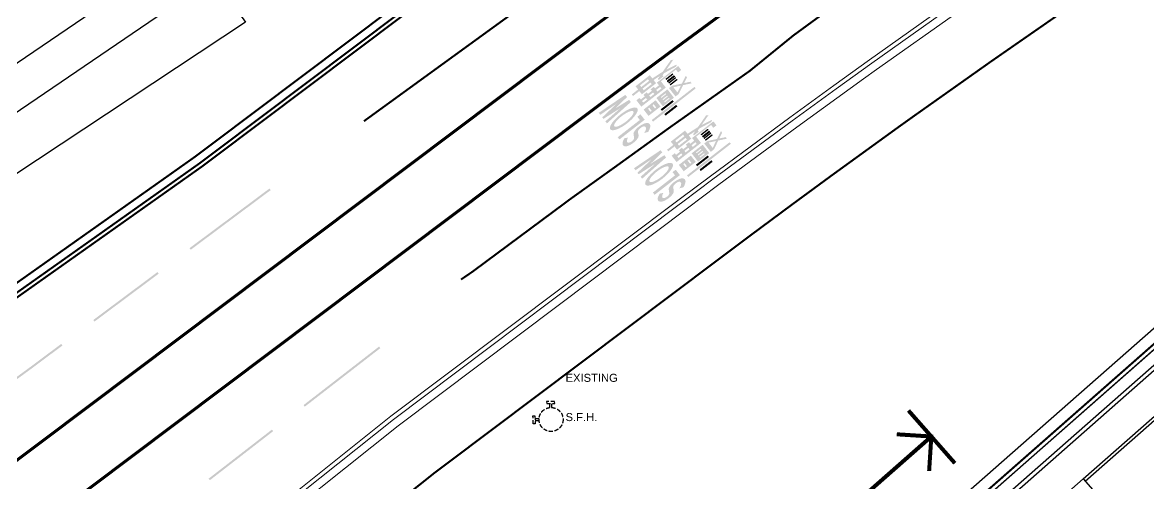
# Model space of a CAD drawing. Header units: millimetres. Extents: x 833576263 to 1668046980, y 817519639 to 1636103653.
# Drawn here: x 834247377 to 834303644, y 818010443 to 818033490 of the extents above; entities that cross this region are included whole.
import ezdxf

# ---------------------------------------------------------------- set-up
doc = ezdxf.new("R2010")
doc.units = ezdxf.units.MM
doc.header["$LTSCALE"] = 100
doc.header["$MEASUREMENT"] = 0
for name, pattern in [('C160$0$Hidden', [9.525, 6.35, -3.175]), ('R_P_Grid$0$XXXXX-PIW-P-WHCGRDP1-XXX$0$DIVIDE2', [0.625, 0.25, -0.125, 0, -0.125, 0, -0.125]), ('R_ROAD MARK$0$RM1101', [6, 1, -5]), ('R_site$0$HIDDEN', [9.525, 6.35, -3.175])]:
    doc.linetypes.add(name, pattern=pattern)
doc.layers.get('Defpoints').update_dxf_attribs({"color": 170})
for name, color, linetype in [('C160$0$+C160', 6, 'C160$0$Hidden'), ('R_site$0$000-structure-b', 3, 'Continuous'), ('R_site$0$AUDIT_I_160808180252-21', 7, 'Continuous'), ('R_site$0$AUDIT_I_160808180252-26', 7, 'Continuous'), ('R_Text for GBP from DLN$0$base plan(mm)$0$DLN040__', 7, 'Continuous'), ('R_Text for GBP from DLN$0$programme(mm)$0$DLN040_1', 7, 'Continuous'), ('T-TITL', 7, 'Continuous'), ('X-REF', 7, 'Continuous')]:
    doc.layers.add(name, color=color, linetype=linetype)
doc.layers.add('R_P_Grid$0$RDA9101-PIW', color=3, linetype='R_P_Grid$0$XXXXX-PIW-P-WHCGRDP1-XXX$0$DIVIDE2', plot=False)
for name, color, linetype, lineweight in [('R_ROAD MARK$0$Level 15', 252, 'Continuous', 0), ('R_ROAD MARK$0$MMH832__', 252, 'Continuous', 0), ('R_site$0$000-Architecture boundary', 2, 'Continuous', 0), ('R_WKCD_PARK$0$RDA8301', 1, 'Continuous', 18)]:
    doc.layers.add(name, color=color, linetype=linetype, lineweight=lineweight)
doc.styles.add('R_Text for GBP from DLN$0$base plan(mm)$0$SWIS721 LT', font='swiss.ttf')
doc.linetypes.add('R_site$0$B1_BDYF', pattern='A,2.5,-0.5,[130,ltypeshp.shx,S=0.5,R=0,X=0,Y=0],-0.5', length=3.5)

# ---------------------------------------------------------------- blocks, each defined once
blk = doc.blocks.new('R_P_Grid')
at = {"layer": 'R_P_Grid$0$RDA9101-PIW', "color": 3, "ltscale": 100, "const_width": 100, "flags": 128}
blk.add_lwpolyline([(834337769.5, 818059635), (834332932, 818056418.9), (834331836.7, 818055690.6), (834328766.6, 818053649.5), (834324604.5, 818050882.4), (834317939.9, 818046451.5), (834316277, 818045345.9), (834307949.5, 818039809.4), (834305598.8, 818038246.6), (834302685.5, 818036294.6), (834299786.3, 818034321.8), (834299131.3, 818033871.8), (834295770.7, 818031538.4), (834291783, 818028715.1), (834291136.8, 818028251.9), (834287823.8, 818025852), (834285844.3, 818024397.7), (834283893.4, 818022949.4), (834282403.2, 818021833), (834275934.4, 818016967.1), (834267942.8, 818010955.9), (834260124.1, 818004715), (834257045, 818002257.3), (834255723.7, 818001202.5), (834252305.3, 817998474), (834244486.5, 817992233), (834236667.8, 817985992), (834234793.2, 817984582), (834234389.1, 817984283.7), (834232887.7, 817983200.3), (834230934.9, 817981886.4), (834228937.2, 817980641.7), (834228709.7, 817980506), (834227599, 817979861), (834226897.2, 817979467.9), (834224722.3, 817978318.3), (834222506.8, 817977249.1), (834220253.6, 817976262), (834217965.7, 817975358), (834215646.2, 817974538.6), (834213298.2, 817973804.7), (834210924.9, 817973157.4), (834208529.5, 817972597.5), (834206115.1, 817972125.8), (834203685.1, 817971742.9), (834201242.7, 817971449.4), (834198791.2, 817971245.5), (834196333.8, 817971131.7), (834193873.9, 817971108), (834191414.9, 817971174.5), (834188959.9, 817971331.1), (834186512.2, 817971577.6), (834184075.3, 817971913.6), (834181652.3, 817972338.7), (834179246.6, 817972852.4), (834176861.2, 817973453.9), (834174499.6, 817974142.4), (834172164.7, 817974917), (834169859.9, 817975776.7), (834168164.4, 817976471.6), (834167588, 817976720.3), (834165352.3, 817977746.6), (834163155.7, 817978854.1), (834161001.2, 817980041.4), (834158891.7, 817981306.8), (834156830, 817982648.8), (834156301.5, 817983010.3), (834154818.8, 817984065.4), (834152860.9, 817985554.7), (834150958.9, 817987114.9), (834149115.4, 817988743.7), (834148211.5, 817989587.8), (834147332.8, 817990439), (834145613.6, 817992198.5), (834143960, 817994019.8), (834142374.3, 817995900.5), (834141237.9, 817997339.4), (834140858.6, 817997838.1), (834139415, 817999829.9), (834138045.3, 818001873.3), (834136751.4, 818003965.6), (834135535.1, 818006103.8), (834134398, 818008285.2), (834134114.6, 818008861.1), (834133341.7, 818010506.9), (834132367.4, 818012765.7), (834131476.6, 818015058.8), (834130670.5, 818017382.9), (834129950.1, 818019735.1), (834129316.4, 818022112.1), (834128770.3, 818024510.7), (834128312.5, 818026927.7), (834127943.5, 818029359.8), (834127664, 818031803.9), (834127474.2, 818034256.6), (834127438.1, 818036715.9), (834127492.1, 818039172.7), (834127636.1, 818041623.4), (834127869.7, 818044064.9), (834128192.3, 818046493.9), (834128603.5, 818048907.1), (834129102.4, 818051301.4), (834129375.5, 818052454.1), (834129688.2, 818053673.4), (834130360, 818056020.1), (834131116.7, 818058338.4), (834131957.1, 818060625.2), (834132880, 818062877.5), (834133883.9, 818065092.3), (834134967.3, 818067266.6), (834135629.7, 818068505), (834136128.6, 818069397.8), (834137399.4, 818071536.6), (834138748.5, 818073624.1), (834139884.2, 818075256.8), (834140173.8, 818075657.2), (834142535.3, 818078697.4), (834144381.6, 818081074.4), (834148574.8, 818086679.6), (834152500.6, 818092007.4), (834154509.7, 818094734.1), (834157219, 818098410.9), (834160444.6, 818102788.5), (834163001.4, 818106258.4), (834165759.1, 818110001), (834168748, 818120246.1), (834165385.6, 818129509.2), (834169848.6, 818137783.7), (834175089.3, 818145514.5), (834184459.2, 818145967.8), (834194438.3, 818146124.3), (834203910.8, 818139625.2), (834201868.6, 818136648.9), (834201686.4, 818136383.2), (834201506.3, 818136116.1), (834200974.9, 818135269.1), (834200486.6, 818134396.5), (834200042.5, 818133500.7), (834199643.7, 818132583.7), (834199291.2, 818131648), (834198986, 818130695.9), (834198728.7, 818129729.6), (834198520, 818128751.8), (834198360.5, 818127764.7), (834198308.6, 818127350.4), (834198256.1, 818126946), (834198077.9, 818125962.3), (834197830, 818124993.7), (834197513.5, 818124045.3), (834197130.2, 818123121.9), (834196681.9, 818122228.3), (834196171, 818121368.9), (834195600.1, 818120548.1), (834194972.1, 818119770.2), (834194290.1, 818119039.1), (834193557.7, 818118358.6), (834193203.2, 818118062), (834192624.4, 818117584.9), (834191866.8, 818116932.2), (834191125.9, 818116260.6), (834190401.9, 818115570.8), (834189695.4, 818114863.1), (834189006.9, 818114138), (834188336.7, 818113395.9), (834187685.2, 818112637.2), (834187052.9, 818111862.5), (834186440.2, 818111072.3), (834185847.4, 818110267), (834185274.9, 818109447.1), (834185052.7, 818109115.6), (834184992.3, 818109024.5), (834180082, 818101389.3), (834176995.5, 818096603.7), (834174659.3, 818092981.5), (834171712, 818088411.9), (834169236.5, 818084573.7), (834167400.8, 818081727.5), (834163813.8, 818076165.9), (834160062.4, 818070255.9), (834158495.7, 818067686), (834156492, 818064399), (834156311.1, 818064104.3), (834155588.7, 818062917.5), (834154743.1, 818061405.2), (834153956.2, 818059864.2), (834153650.2, 818059223.5), (834153246.7, 818058337.1), (834152594.6, 818056787.2), (834152000.7, 818055216.5), (834151465.5, 818053627.3), (834150989.7, 818052021.8), (834150573.8, 818050402.1), (834150218.1, 818048770.6), (834150058.4, 818047925.9), (834149922.9, 818047129.3), (834149688.5, 818045480.7), (834149515.1, 818043826.9), (834149402.6, 818042170.1), (834149351.1, 818040512.7), (834149360.4, 818038856.8), (834149430.4, 818037204.7), (834149560.9, 818035558.6), (834149688.1, 818033914.7), (834149875.4, 818032276.5), (834150122.7, 818030646.3), (834150429.6, 818029026.3), (834150795.7, 818027418.6), (834151220.4, 818025825.4), (834151703.3, 818024248.8), (834152243.6, 818022691), (834152840.6, 818021154), (834153493.6, 818019640), (834154011.7, 818018536.8), (834154201.7, 818018150.9), (834154963.8, 818016688.8), (834155779.1, 818015255.5), (834156646.3, 818013853.2), (834157564.4, 818012483.5), (834158532, 818011148.5), (834158786.2, 818010814.2), (834159547.9, 818009849.8), (834160610.8, 818008589.2), (834161719.1, 818007368.4), (834162871.5, 818006189.1), (834163460.4, 818005618.6), (834164066.3, 818005052.8), (834165301.9, 818003961.1), (834166576.8, 818002915.4), (834167889.1, 818001917.1), (834168882.9, 818001209.9), (834169237.1, 818000967.6), (834170619, 818000068.1), (834172033, 817999219.9), (834173477.1, 817998424.1), (834174949.4, 817997681.8), (834176447.9, 817996993.9), (834176834.2, 817996827.2), (834177970.6, 817996361.5), (834179515.5, 817995785.2), (834181080.5, 817995266), (834182663.4, 817994804.5), (834184262.2, 817994401.4), (834185874.7, 817994057.1), (834187498.8, 817993772.1), (834189132.2, 817993546.9), (834190772.7, 817993381.7), (834192418.3, 817993276.7), (834194066.5, 817993232.2), (834195715.3, 817993248), (834197362.4, 817993324.3), (834199005.6, 817993461), (834200642.6, 817993657.7), (834202271.4, 817993914.4), (834203889.6, 817994230.5), (834205495.2, 817994605.8), (834207086, 817995039.7), (834208659.7, 817995531.6), (834210214.4, 817996080.8), (834211747.9, 817996686.7), (834213258.2, 817997348.4), (834214743.2, 817998065), (834216200.9, 817998835.5), (834216671.4, 817999099), (834217415.8, 817999531.4), (834217568.3, 817999622.3), (834218907.3, 818000456.6), (834220216.2, 818001337.3), (834221222.3, 818002063.8), (834221493.4, 818002263.3), (834223368, 818003673.4), (834231532.4, 818009454.9), (834239696.8, 818015236.3), (834243266.3, 818017764), (834244646, 818018741), (834247861.2, 818021017.8), (834256025.6, 818026799.2), (834264017.2, 818032810.4), (834270486, 818037676.3), (834272036.6, 818038838), (834274066.7, 818040345.1), (834276126.5, 818041858.3), (834279573.9, 818044355.6), (834280246.4, 818044837.6), (834284395.8, 818047775.5), (834287892.9, 818050203.6), (834288574.4, 818050671.8), (834291591.3, 818052724.7), (834294622.7, 818054755.9), (834296973.4, 818056318.7), (834305301, 818061855.2), (834306963.9, 818062960.8), (834313628.5, 818067391.7), (834317790.5, 818070158.8), (834321956, 818072928.2), (834328617.3, 818077356.9), (834330283.5, 818078464.6), (834333118, 818080367.6), (834338611, 818084001.1), (834347160, 818089204.5), (834347395.6, 818089361.2), (834355477.9, 818094734.6), (834355488.6, 818094741.7), (834355753, 818094916.7), (834355979, 818095064.9), (834357079.2, 818095787.3), (834357525.8, 818096076.1), (834358432.8, 818096656.1), (834360580.7, 818097995.4), (834361303.6, 818098435.6), (834364211.5, 818100153.8), (834367250.3, 818101912.6), (834370328, 818103604.5), (834373443.1, 818105228.5), (834375936.6, 818106395.1), (834378449.9, 818107516.9), (834382829.4, 818109423.3), (834383089.7, 818109536.6), (834384925.6, 818110335.8), (834386145.6, 818110874), (834387150.8, 818111325.3), (834389359.4, 818112352.8), (834389897.7, 818112609.2), (834389999.4, 818112657.9), (834391550.6, 818113417.9), (834392181.8, 818113742.3), (834392838.6, 818114085.9), (834394345.7, 818114888.7), (834397107.6, 818116420.8), (834399835.1, 818118013.4), (834402526.8, 818119665.8), (834405181.4, 818121377.2), (834406983.2, 818122586.8), (834407797.7, 818123146.7), (834410309.5, 818124926.6), (834410374.2, 818124973.5), (834411807.6, 818126027.4), (834412909.8, 818126856.7), (834413724.1, 818127480.1), (834414014.2, 818127704.5), (834415403.3, 818128795.4), (834417344.4, 818130367.1), (834417477.5, 818130477), (834419520.1, 818132196.9), (834422831.7, 818135038.7), (834423236.1, 818135385.9), (834427986.5, 818139441.3), (834429055.6, 818140379.8), (834430154.7, 818141362.7), (834431136.6, 818142312.9), (834432081.8, 818143299.6), (834432957.4, 818144284.6), (834432988.9, 818144321.5), (834433061.2, 818144406.3), (834433445.9, 818144867), (834433856.7, 818145376.9), (834434683.9, 818146464.5), (834435469.4, 818147582.5), (834436211.9, 818148729.6), (834436910.5, 818149903.9), (834437564, 818151103.9), (834438171.7, 818152327.7), (834438732.6, 818153573.7), (834438923.7, 818154029.3), (834439245.9, 818154840), (834439710.9, 818156124.8), (834440126.9, 818157426.4), (834440493.3, 818158742.7), (834440809.6, 818160072), (834441075.3, 818161412.3), (834441290.1, 818162761.7), (834441453.6, 818164118.3), (834441633.1, 818165475.8), (834441761.2, 818166841.7), (834441837.6, 818168214.1), (834441861.8, 818169590.9), (834441833.6, 818170970.2), (834441793.2, 818171771.7), (834441735.1, 818172572.9), (834441605.3, 818174302.4), (834441596.2, 818174501.9), (834441565.9, 818176033.5), (834441616.8, 818177761.4), (834441757.3, 818179481.5), (834441987, 818181189.1), (834442304.8, 818182879.6), (834442738.1, 818184652.7), (834442989.2, 818185522.4), (834443899.5, 818188760.6), (834443955.5, 818189088), (834444164.9, 818190065.8), (834444354.7, 818191047.6), (834444524.8, 818192033), (834444675.2, 818193021.6), (834444805.8, 818194013), (834444916.5, 818195006.9), (834445007.3, 818196002.7), (834445078.2, 818197000.2), (834445129.2, 818197998.9), (834445160.1, 818198998.4), (834445171.1, 818199998.3), (834445162, 818200998.2), (834445133, 818201997.8), (834445084, 818202996.6), (834445015, 818203994.2), (834444926, 818204990.2), (834444817.2, 818205984.2), (834444688.5, 818206975.9), (834444574.5, 818207735.4), (834453113.7, 818204098.3), (834460852.7, 818200622.1), (834473072.5, 818195624.9), (834472075.5, 818195548.5), (834471084.4, 818195416.8), (834470102.1, 818195230.3), (834469131.6, 818194989.6), (834468176, 818194695.3), (834467238.2, 818194348.5), (834466321.2, 818193950), (834465427.6, 818193501.3), (834464560.4, 818193003.7), (834463722.1, 818192458.7), (834462915.4, 818191867.9), (834462142.8, 818191233.3), (834461406.5, 818190556.8), (834460709, 818189840.4), (834460190.3, 818189252), (834459921.3, 818188925.8), (834459282.3, 818188086.7), (834459191.9, 818187959.8), (834459099.3, 818187828.6), (834458690.8, 818187213.6), (834458199, 818186280.6), (834457761.1, 818185324.6), (834457378.1, 818184348.9), (834457100.2, 818183518.5), (834457050.8, 818183356.4), (834456780, 818182350.3), (834456566.2, 818181333.9), (834456409.5, 818180310.4), (834456314.5, 818179343.8), (834456270.3, 818178376.5), (834456276.6, 818177410.9), (834456333.2, 818176449.9), (834456424.8, 818175605.7), (834456439.6, 818175495.9), (834456561.9, 818174751), (834456595.3, 818174551.7), (834456771.5, 818173431.6), (834456923.1, 818172307.2), (834457126.1, 818170362.3), (834457255.4, 818168408.6), (834457310.7, 818166448.8), (834457291.6, 818164485.8), (834457197.9, 818162522.4), (834456962.7, 818160570.7), (834456653.7, 818158629.3), (834456271.4, 818156701.1), (834455816.3, 818154788.7), (834455289.2, 818152894.9), (834454690.7, 818151022.4), (834454021.8, 818149173.9), (834453558.3, 818148007.7), (834453283.3, 818147352.1), (834452476.4, 818145559.6), (834451602.1, 818143798.9), (834450661.8, 818142072.6), (834449656.8, 818140383.1), (834448588.6, 818138732.9), (834447458.6, 818137124.3), (834446268.5, 818135559.7), (834445020.1, 818134041.3), (834444974.5, 818133988), (834443715, 818132571.2), (834442355.2, 818131151.6), (834440942.5, 818129784.6), (834439361.3, 818128370.5), (834439210.4, 818128237), (834434657.6, 818124329.1), (834433541.7, 818123376.5), (834433137.4, 818123029.5), (834430102.9, 818120423.2), (834429825.8, 818120187.6), (834427557.5, 818118277.5), (834425253.9, 818116410.1), (834422484.9, 818114257.1), (834419669, 818112165.8), (834416807.7, 818110137.1), (834413902.3, 818108172), (834410954.3, 818106271.4), (834407965.1, 818104436.4), (834404936.1, 818102667.7), (834401868.9, 818100966.3), (834399328.8, 818099623.3), (834398764.8, 818099333), (834396359.5, 818098092.9), (834393933, 818096893.8), (834391485.9, 818095735.9), (834390536.8, 818095296), (834389411.7, 818094774.4), (834385078.2, 818092765.8), (834382844.9, 818091705.2), (834380630.2, 818090607.8), (834377794.8, 818089224.8), (834374989.8, 818087779.1), (834372216.6, 818086271.4), (834372080.6, 818086191.1), (834370289.2, 818084959.7), (834368725.5, 818083390.6), (834367811.2, 818082126.7), (834367476.8, 818081560.9), (834366483.1, 818079209.4)], dxfattribs=at)
blk = doc.blocks.new('R_site$0$architecture 2')
at = {"layer": 'R_site$0$000-Architecture boundary', "linetype": 'R_site$0$HIDDEN', "lineweight": 5}
blk.add_lwpolyline([(834331.115, 818023.172), (834322.079, 818033.401), (834273.585, 817990.722), (834304.338, 817955.778), (834304.338, 817955.778), (834306.485, 817953.339), (834306.486, 817953.338), (834331.029, 817925.45), (834375.215, 817964.338), (834375.215, 817964.338), (834375.215, 817964.338), (834374.049, 817981.009), (834340.358, 818019.249, 0.00285), (834339.4, 818020.317, 0.048684), (834338.247, 818021.421, 0.067075), (834336.319, 818022.533, 0.098146), (834332.855, 818023.289, 0.039786), (834331.115, 818023.172)], format="xyb", dxfattribs=at)
at = {"layer": 'R_site$0$000-structure-b'}
for points in [[(834273.663, 817989.725), (834264.206, 817981.402), (834263.809, 817981.853), (834333.851, 818043.494)], [(834312.775, 818024.147), (834282.333, 817997.356)]]:
    blk.add_lwpolyline(points, dxfattribs=at)
blk = doc.blocks.new('R_site')
at = {"layer": 'Defpoints'}
for points in [[(834247117, 817968495), (834250993, 817971639), (834354591, 818062813), (834364181, 818069493)], [(834312165, 818073290), (834269740, 818044416), (834253269, 818033206), (834214984, 818007150)]]:
    blk.add_lwpolyline(points, dxfattribs=at)
at = {"layer": 'R_site$0$AUDIT_I_160808180252-21', "linetype": 'R_site$0$B1_BDYF', "lineweight": 30, "flags": 128}
blk.add_lwpolyline([(834258520, 818033509), (834236589, 818018993), (834235009, 818017922), (834221168, 818008748), (834213396, 818003693, -0.064367), (834204194, 818000000)], format="xyb", dxfattribs=at)
at = {"layer": 'R_site$0$AUDIT_I_160808180252-26', "linetype": 'Continuous', "lineweight": 30, "flags": 128}
blk.add_lwpolyline([(834214224, 818145535), (834215973, 818145292, -0.524777), (834216769, 818139476), (834205006, 818120601), (834199176, 818111235), (834166465, 818058811, 0.269926), (834162312, 818023626, 0.052953), (834165977, 818017158, 0.13846), (834180736, 818005396, 0.267528), (834215152, 818009718), (834228410, 818018766), (834250852, 818034024, -0.495105), (834258520, 818033509)], format="xyb", dxfattribs=at)
at = {"xscale": 1000, "yscale": 1000, "zscale": 1000}
blk.add_blockref('R_site$0$architecture 2', (0, 0), dxfattribs=at)
blk = doc.blocks.new('R_WKCD_PARK')
at = {"layer": 'R_WKCD_PARK$0$RDA8301', "flags": 128}
blk.add_lwpolyline([(834330671, 818058488), (834327119, 818056127), (834322957, 818053360), (834316293, 818048929), (834314630, 818047823), (834306302, 818042287), (834303952, 818040724), (834301021, 818038760), (834298104, 818036775), (834297445, 818036323), (834294064, 818033975), (834290052, 818031134), (834289402, 818030668), (834286068, 818028254), (834284077, 818026791), (834282114, 818025334), (834280615, 818024210), (834274146, 818019345), (834266154, 818013333), (834258336, 818007092), (834255257, 818004635), (834253935, 818003580), (834250517, 818000851), (834242698, 817994611)], dxfattribs=at)
blk = doc.blocks.new('R_ROAD MARK$0$O_55')
at = {"layer": 'R_ROAD MARK$0$Level 15', "linetype": 'Continuous', "lineweight": 0}
h = blk.add_hatch(color=7, dxfattribs=at)
edge = h.paths.add_edge_path()
edge.add_ellipse((78, 120), major_axis=(0, 74), ratio=0.864918, start_angle=0, end_angle=360)
edge = h.paths.add_edge_path(flags=16)
edge.add_ellipse((78, 120), major_axis=(0, 52), ratio=0.769278, start_angle=0, end_angle=360)
blk = doc.blocks.new('R_ROAD MARK')
at = {"layer": 'R_ROAD MARK$0$Level 15', "linetype": 'Continuous'}
h = blk.add_hatch(color=256, dxfattribs=at)
h.paths.add_polyline_path([(834277886, 818029816), (834277825, 818029895), (834278140, 818030141), (834278014, 818030303), (834278724, 818030856), (834278850, 818030694), (834279373, 818031032), (834279777, 818031613), (834279896, 818031629), (834279557, 818031137), (834280081, 818031393), (834280036, 818031282), (834279433, 818030955), (834279361, 818030852), (834279404, 818030796), (834279168, 818030612), (834279125, 818030667), (834279233, 818030821), (834278912, 818030615), (834279038, 818030454), (834278328, 818029901), (834278202, 818030062)])
h.paths.add_polyline_path([(834278424, 818030102), (834278359, 818030185), (834278754, 818030492), (834278818, 818030410)], flags=16)
h.paths.add_polyline_path([(834278298, 818030264), (834278233, 818030347), (834278628, 818030654), (834278692, 818030571)], flags=16)
h = blk.add_hatch(color=256, dxfattribs=at)
h.paths.add_polyline_path([(834278301, 818029284), (834278055, 818029599), (834278213, 818029722), (834278274, 818029643), (834278472, 818029797), (834278410, 818029876), (834278568, 818029999), (834278629, 818029920), (834278827, 818030074), (834278765, 818030153), (834278923, 818030275), (834278984, 818030197), (834279182, 818030350), (834279077, 818030484), (834280142, 818031314), (834280296, 818031117), (834280138, 818030994), (834280027, 818031136), (834279278, 818030552), (834279524, 818030236)])
h.paths.add_polyline_path([(834278397, 818029486), (834278336, 818029565), (834278533, 818029718), (834278594, 818029639)], flags=16)
h.paths.add_polyline_path([(834278752, 818029762), (834278691, 818029841), (834278888, 818029995), (834278949, 818029916)], flags=16)
h.paths.add_polyline_path([(834279107, 818030039), (834279046, 818030118), (834279243, 818030271), (834279304, 818030192)], flags=16)
h = blk.add_hatch(color=256, dxfattribs=at)
h.paths.add_polyline_path([(834280010, 818029791), (834279684, 818030209), (834279842, 818030332), (834280326, 818030437), (834280520, 818030829), (834280581, 818030750), (834280438, 818030461), (834280754, 818030529), (834280815, 818030450), (834280387, 818030358), (834280168, 818029914)])
h.paths.add_polyline_path([(834280106, 818029993), (834279903, 818030253), (834280275, 818030333)], flags=16)
h = blk.add_hatch(color=256, dxfattribs=at)
h.paths.add_polyline_path([(834279379, 818029300), (834279053, 818029718), (834279605, 818030148), (834279931, 818029730)])
h.paths.add_polyline_path([(834279475, 818029501), (834279444, 818029541), (834279681, 818029725), (834279712, 818029686)], flags=16)
h.paths.add_polyline_path([(834279389, 818029612), (834279358, 818029651), (834279595, 818029836), (834279626, 818029796)], flags=16)
h.paths.add_polyline_path([(834279303, 818029722), (834279272, 818029762), (834279509, 818029946), (834279540, 818029907)], flags=16)
for points in [[(834276581, 818028448), (834276505, 818028546), (834277252, 818029208), (834276406, 818028673), (834276348, 818028748), (834277074, 818029437), (834276249, 818028875), (834276173, 818028973), (834277500, 818029873), (834277586, 818029763), (834276993, 818029191), (834277693, 818029624), (834277779, 818029514)], [(834277207, 818027646), (834277121, 818027756), (834278225, 818028616), (834278100, 818028777), (834278258, 818028900), (834278469, 818028629)], [(834278341, 818025680), (834278265, 818025777), (834279011, 818026440), (834278166, 818025904), (834278108, 818025980), (834278834, 818026668), (834278009, 818026106), (834277933, 818026204), (834279260, 818027104), (834279346, 818026994), (834278753, 818026422), (834279453, 818026856), (834279539, 818026745)], [(834278966, 818024877), (834278880, 818024987), (834279985, 818025848), (834279860, 818026008), (834280018, 818026131), (834280229, 818025860)]]:
    blk.add_hatch(color=256, dxfattribs=at).paths.add_polyline_path(points)
h = blk.add_hatch(color=256, dxfattribs=at)
h.paths.add_polyline_path([(834278660, 818028822), (834278415, 818029138), (834279014, 818029605), (834279260, 818029289)])
h.paths.add_polyline_path([(834278978, 818029196), (834278855, 818029354), (834278918, 818029403), (834279041, 818029245)], flags=16)
h.paths.add_polyline_path([(834278757, 818029024), (834278634, 818029182), (834278697, 818029231), (834278820, 818029073)], flags=16)
h = blk.add_hatch(color=256, dxfattribs=at)
edge = h.paths.add_edge_path()
edge.add_line((834277639, 818027739), (834277456, 818027705))
edge.add_spline(control_points=[(834277456, 818027705), (834277356, 818027530), (834277317, 818027346), (834277550, 818027259), (834277919, 818027460), (834278141, 818027697), (834278170, 818027843), (834278147, 818027947), (834278098, 818028083), (834278412, 818028339), (834278554, 818028260), (834278544, 818028116), (834278442, 818027970)], knot_values=[0, 0, 0, 0, 0.177701, 0.297795, 0.399486, 0.495502, 0.533781, 0.615732, 0.710942, 0.770119, 0.868691, 1, 1, 1, 1], degree=3, periodic=0)
edge.add_line((834278442, 818027970), (834278642, 818028018))
edge.add_spline(control_points=[(834278642, 818028018), (834278677, 818028076), (834278752, 818028231), (834278770, 818028431), (834278539, 818028504), (834278307, 818028374), (834278185, 818028290)], knot_values=[0, 0, 0, 0, 0.1587, 0.470695, 0.768345, 1, 1, 1, 1], degree=3, periodic=0)
edge.add_line((834278185, 818028290), (834278188, 818028292))
edge.add_spline(control_points=[(834278188, 818028292), (834278154, 818028266), (834278055, 818028183), (834277944, 818028052), (834277906, 818027949), (834277907, 818027911), (834277912, 818027896)], knot_values=[0, 0, 0, 0, 0.188511, 0.607369, 0.813137, 1, 1, 1, 1], degree=3, periodic=0)
edge.add_line((834277912, 818027896), (834277938, 818027733))
edge.add_line((834277938, 818027733), (834277938, 818027734))
edge.add_spline(control_points=[(834277938, 818027734), (834277942, 818027720), (834277941, 818027679), (834277851, 818027546), (834277647, 818027460), (834277571, 818027499), (834277571, 818027631), (834277639, 818027739)], knot_values=[0, 0, 0, 0, 0.087583, 0.239867, 0.427968, 0.641922, 1, 1, 1, 1], degree=3, periodic=0)
h = blk.add_hatch(color=256, dxfattribs=at)
h.paths.add_polyline_path([(834279646, 818027048), (834279584, 818027127), (834279900, 818027372), (834279774, 818027534), (834280484, 818028087), (834280610, 818027926), (834281133, 818028263), (834281537, 818028844), (834281656, 818028861), (834281317, 818028369), (834281840, 818028624), (834281795, 818028513), (834281193, 818028187), (834281121, 818028083), (834281164, 818028028), (834280928, 818027843), (834280885, 818027899), (834280993, 818028053), (834280671, 818027847), (834280797, 818027685), (834280087, 818027132), (834279961, 818027294)])
h.paths.add_polyline_path([(834280184, 818027334), (834280119, 818027416), (834280514, 818027724), (834280578, 818027641)], flags=16)
h.paths.add_polyline_path([(834280058, 818027495), (834279993, 818027578), (834280388, 818027885), (834280452, 818027803)], flags=16)
h = blk.add_hatch(color=256, dxfattribs=at)
h.paths.add_polyline_path([(834280061, 818026515), (834279815, 818026831), (834279973, 818026954), (834280034, 818026875), (834280231, 818027028), (834280170, 818027107), (834280328, 818027230), (834280389, 818027151), (834280586, 818027305), (834280525, 818027384), (834280683, 818027507), (834280744, 818027428), (834280941, 818027582), (834280837, 818027716), (834281902, 818028545), (834282056, 818028348), (834281898, 818028225), (834281787, 818028367), (834281038, 818027783), (834281283, 818027468)])
h.paths.add_polyline_path([(834280157, 818026717), (834280096, 818026796), (834280293, 818026950), (834280354, 818026871)], flags=16)
h.paths.add_polyline_path([(834280512, 818026994), (834280451, 818027072), (834280648, 818027226), (834280709, 818027147)], flags=16)
h.paths.add_polyline_path([(834280867, 818027270), (834280806, 818027349), (834281003, 818027503), (834281064, 818027424)], flags=16)
h = blk.add_hatch(color=256, dxfattribs=at)
h.paths.add_polyline_path([(834281770, 818027023), (834281444, 818027441), (834281602, 818027564), (834282086, 818027668), (834282280, 818028060), (834282341, 818027981), (834282198, 818027692), (834282513, 818027760), (834282575, 818027681), (834282147, 818027589), (834281927, 818027145)])
h.paths.add_polyline_path([(834281866, 818027224), (834281663, 818027485), (834282035, 818027565)], flags=16)
h = blk.add_hatch(color=256, dxfattribs=at)
h.paths.add_polyline_path([(834281139, 818026531), (834280813, 818026949), (834281365, 818027379), (834281691, 818026961)])
h.paths.add_polyline_path([(834281235, 818026733), (834281204, 818026772), (834281441, 818026957), (834281472, 818026917)], flags=16)
h.paths.add_polyline_path([(834281149, 818026843), (834281118, 818026883), (834281355, 818027067), (834281386, 818027028)], flags=16)
h.paths.add_polyline_path([(834281063, 818026954), (834281032, 818026993), (834281269, 818027177), (834281300, 818027138)], flags=16)
h = blk.add_hatch(color=256, dxfattribs=at)
h.paths.add_polyline_path([(834280420, 818026054), (834280174, 818026369), (834280774, 818026836), (834281020, 818026521)])
h.paths.add_polyline_path([(834280737, 818026428), (834280614, 818026585), (834280678, 818026635), (834280800, 818026477)], flags=16)
h.paths.add_polyline_path([(834280516, 818026256), (834280394, 818026413), (834280457, 818026462), (834280580, 818026305)], flags=16)
h = blk.add_hatch(color=256, dxfattribs=at)
edge = h.paths.add_edge_path()
edge.add_line((834279399, 818024971), (834279216, 818024936))
edge.add_spline(control_points=[(834279216, 818024936), (834279115, 818024761), (834279077, 818024577), (834279309, 818024491), (834279679, 818024691), (834279900, 818024928), (834279930, 818025075), (834279907, 818025179), (834279858, 818025314), (834280172, 818025571), (834280314, 818025491), (834280304, 818025347), (834280202, 818025202)], knot_values=[0, 0, 0, 0, 0.177701, 0.297795, 0.399486, 0.495502, 0.533781, 0.615732, 0.710942, 0.770119, 0.868691, 1, 1, 1, 1], degree=3, periodic=0)
edge.add_line((834280202, 818025202), (834280402, 818025250))
edge.add_spline(control_points=[(834280402, 818025250), (834280436, 818025307), (834280512, 818025463), (834280530, 818025663), (834280299, 818025735), (834280067, 818025605), (834279945, 818025521)], knot_values=[0, 0, 0, 0, 0.1587, 0.470695, 0.768345, 1, 1, 1, 1], degree=3, periodic=0)
edge.add_line((834279945, 818025521), (834279948, 818025523))
edge.add_spline(control_points=[(834279948, 818025523), (834279914, 818025498), (834279815, 818025415), (834279703, 818025284), (834279665, 818025181), (834279667, 818025143), (834279672, 818025127)], knot_values=[0, 0, 0, 0, 0.188511, 0.607369, 0.813137, 1, 1, 1, 1], degree=3, periodic=0)
edge.add_line((834279672, 818025127), (834279698, 818024964))
edge.add_line((834279698, 818024964), (834279697, 818024965))
edge.add_spline(control_points=[(834279697, 818024965), (834279702, 818024952), (834279700, 818024910), (834279611, 818024777), (834279407, 818024691), (834279331, 818024731), (834279331, 818024863), (834279399, 818024971)], knot_values=[0, 0, 0, 0, 0.087583, 0.239867, 0.427968, 0.641922, 1, 1, 1, 1], degree=3, periodic=0)
at = {"layer": 'R_ROAD MARK$0$MMH832__', "linetype": 'Continuous', "extrusion": (0, 0, -1)}
blk.add_hatch(color=256, dxfattribs=at).paths.add_polyline_path([(-834246153, 818014966), (-834247789, 818016160), (-834249372, 818017342), (-834249312, 818017422), (-834247729, 818016240), (-834246094, 818015047)])
at = {"layer": 'R_ROAD MARK$0$Level 15', "linetype": 'Continuous'}
for p, q in [((834279971, 818030801), (834279616, 818030524)), ((834281731, 818028032), (834281376, 818027755))]:
    blk.add_line(p, q, dxfattribs=at)
for points in [[(834279503, 818030670), (834279546, 818030615), (834279858, 818030947), (834279901, 818030891)], [(834279573, 818030579), (834279616, 818030524), (834279928, 818030856), (834279971, 818030801)], [(834279644, 818030489), (834279687, 818030433), (834279999, 818030765), (834280042, 818030710)], [(834278885, 818028534), (834278823, 818028613), (834281015, 818030194), (834280953, 818030272)], [(834279329, 818029071), (834279267, 818029150), (834279921, 818029532), (834279859, 818029610)], [(834279513, 818028834), (834279452, 818028913), (834280105, 818029295), (834280043, 818029374)], [(834281263, 818027901), (834281306, 818027846), (834281618, 818028178), (834281661, 818028123)], [(834281475, 818027629), (834281518, 818027574), (834281830, 818027906), (834281873, 818027851)], [(834281273, 818026065), (834281212, 818026144), (834281865, 818026526), (834281803, 818026605)]]:
    blk.add_solid(points, dxfattribs=at)
at = {"layer": 'R_ROAD MARK$0$Level 15', "linetype": 'Continuous', "extrusion": (0, 0, -1)}
for points in [[(-834279715, 818030398), (-834279758, 818030343), (-834280070, 818030674), (-834280113, 818030619)], [(-834281333, 818027811), (-834281376, 818027755), (-834281688, 818028087), (-834281731, 818028032)], [(-834281404, 818027720), (-834281447, 818027665), (-834281759, 818027997), (-834281802, 818027941)], [(-834280644, 818025766), (-834280583, 818025845), (-834282775, 818027425), (-834282713, 818027504)], [(-834281089, 818026302), (-834281027, 818026381), (-834281680, 818026763), (-834281619, 818026842)]]:
    blk.add_solid(points, dxfattribs=at)
at = {"layer": 'R_ROAD MARK$0$MMH832__', "linetype": 'Continuous'}
for p, q in [((834289703, 818031623), (834293719, 818034466)), ((834289819, 818031460), (834293834, 818034303)), ((834287923, 818030343), (834289703, 818031623)), ((834288040, 818030181), (834289819, 818031460)), ((834285714, 818028738), (834287923, 818030343)), ((834285832, 818028577), (834288040, 818030181)), ((834281756, 818025815), (834285714, 818028738)), ((834281875, 818025655), (834285832, 818028577)), ((834280255, 818024690), (834281756, 818025815)), ((834280375, 818024530), (834281875, 818025655)), ((834265787, 818013808), (834280255, 818024690)), ((834280118, 818024337), (834280375, 818024530)), ((834265909, 818013650), (834280118, 818024337)), ((834234512, 817988844), (834265787, 818013808)), ((834234634, 817988686), (834265909, 818013650))]:
    blk.add_line(p, q, dxfattribs=at)
at = {"layer": 'R_ROAD MARK$0$MMH832__', "linetype": 'Continuous', "flags": 128}
for points, const_width in [([(834244993, 818018251), (834248208, 818020528), (834256379, 818026315), (834264378, 818032331), (834270590, 818037004), (834270846, 818037196), (834272395, 818038357), (834276481, 818041374), (834278759, 818043030), (834280595, 818044349), (834284740, 818047284), (834288914, 818050177), (834291242, 818051764), (834291926, 818052227), (834294957, 818054257), (834294955, 818054256), (834297104, 818055685), (834305431, 818061221), (834313759, 818066758)], 100), ([(834244877, 818018415), (834248092, 818020691), (834256261, 818026476), (834264258, 818032491), (834270470, 818037163), (834270726, 818037356), (834272275, 818038517), (834276363, 818041536), (834278642, 818043192), (834280479, 818044512), (834284625, 818047448), (834288801, 818050342), (834291129, 818051929), (834291815, 818052393), (834294845, 818054424), (834294844, 818054423), (834296993, 818055851), (834305321, 818061388), (834313648, 818066924)], 100), ([(834330934, 818070761), (834325707, 818067286), (834321541, 818064517), (834317379, 818061750), (834310715, 818057319), (834309052, 818056213), (834300724, 818050677), (834298374, 818049114), (834295383, 818047110), (834292406, 818045084), (834291733, 818044622), (834288283, 818042227), (834284189, 818039328), (834283525, 818038852), (834280124, 818036388), (834278091, 818034895), (834276089, 818033408), (834274559, 818032262), (834268090, 818027396), (834260098, 818021385), (834252107, 818015374), (834244115, 818009363)], 150), ([(834246099, 818006725), (834254090, 818012737), (834262082, 818018748), (834270073, 818024759), (834276542, 818029625), (834278062, 818030763), (834280052, 818032240), (834282071, 818033724), (834285450, 818036171), (834286109, 818036644), (834290176, 818039524), (834293604, 818041903), (834294272, 818042363), (834297229, 818044375), (834300201, 818046366), (834302551, 818047929), (834310879, 818053465), (834312542, 818054571), (834319206, 818059002), (834323368, 818061769), (834327534, 818064538), (834332761, 818068013)], 150)]:
    blk.add_lwpolyline(points, dxfattribs=dict(at, const_width=const_width))
at = {"layer": 'R_ROAD MARK$0$MMH832__', "linetype": 'R_ROAD MARK$0$RM1101', "const_width": 100, "flags": 128}
for points in [[(834329762, 818062242), (834320940, 818056470), (834312567, 818051002), (834304194, 818045535), (834301824, 818043987), (834298861, 818042037), (834298178, 818041584), (834295881, 818040045), (834292039, 818037205), (834288320, 818034614), (834285893, 818032838), (834283725, 818031075), (834279715, 818028238), (834277142, 818026378), (834274758, 818024668), (834269875, 818021040), (834269290, 818020641)], [(834264436, 818028555), (834290471, 818047462)]]:
    blk.add_lwpolyline(points, dxfattribs=at)
at = {"layer": 'R_ROAD MARK$0$MMH832__', "linetype": 'Continuous', "extrusion": (0, 0, -1)}
for points in [[(-834255723, 818022208), (-834259717, 818025189), (-834255782, 818022128), (-834259777, 818025109)], [(-834250915, 818018618), (-834254120, 818021011), (-834250974, 818018538), (-834254180, 818020931)]]:
    blk.add_solid(points, dxfattribs=at)
at = {"layer": 'R_ROAD MARK$0$MMH832__', "linetype": 'Continuous'}
for points in [[(834265256, 818017209), (834261482, 818014283), (834265194, 818017288), (834261421, 818014362)], [(834259901, 818013058), (834256740, 818010607), (834259840, 818013137), (834256679, 818010686)]]:
    blk.add_solid(points, dxfattribs=at)
at = {"layer": 'R_ROAD MARK$0$Level 15', "linetype": 'Continuous', "xscale": 4.331821483738953, "yscale": 11.5763592674819, "zscale": 7.081435008411685, "rotation": 127.9155097573913}
for p in [(834278730, 818029259), (834280490, 818026491)]:
    blk.add_blockref('R_ROAD MARK$0$O_55', p, dxfattribs=at)
blk = doc.blocks.new('C160')
at = {"layer": 'C160$0$+C160'}
for p, q in [((834300.484, 818010.561), (834324.456, 818031.661)), ((834273.792, 817990.638, 0), (834312.846, 818025.009, 0)), ((834313.75, 818024.739, 0), (834274.696, 817990.368, 0))]:
    blk.add_line(p, q, dxfattribs=at)
at = {"layer": 'C160$0$+C160', "ltscale": 0.0003}
for p, q in [((834273.725, 818014.24), (834273.72, 818014.442)), ((834273.825, 818014.242), (834273.82, 818014.444)), ((834273.191, 818013.678), (834272.989, 818013.673)), ((834273.193, 818013.578), (834272.991, 818013.573))]:
    blk.add_line(p, q, dxfattribs=at)
at = {"layer": 'C160$0$+C160', "const_width": 0.1}
blk.add_lwpolyline([(834331.115, 818023.172), (834322.079, 818033.401), (834273.585, 817990.722), (834304.338, 817955.778), (834304.338, 817955.778), (834306.485, 817953.339), (834306.486, 817953.338), (834331.029, 817925.45), (834375.215, 817964.338), (834375.215, 817964.338), (834375.215, 817964.338), (834374.049, 817981.009), (834340.358, 818019.249, 0.00285), (834339.4, 818020.317, 0.048684), (834338.247, 818021.421, 0.067075), (834336.319, 818022.533, 0.098146), (834332.855, 818023.289, 0.039786), (834331.115, 818023.172)], format="xyb", dxfattribs=at)
at = {"layer": 'C160$0$+C160'}
blk.add_lwpolyline([(834300.385, 818010.674), (834324.47, 818031.873)], dxfattribs=at)
at = {"layer": 'C160$0$+C160', "ltscale": 0.0003}
for points in [[(834273.567, 818014.538), (834273.57, 818014.438), (834273.97, 818014.448), (834273.967, 818014.548)], [(834272.885, 818013.82), (834272.985, 818013.823), (834272.995, 818013.423), (834272.895, 818013.421)]]:
    blk.add_lwpolyline(points, close=True, dxfattribs=at)
at = {"layer": 'C160$0$+C160', "elevation": 0}
blk.add_lwpolyline([(834297.344, 818008.002), (834300.383, 818010.677), (834302.018, 818008.819), (834298.979, 818006.144)], close=True, dxfattribs=at)
at = {"layer": 'C160$0$+C160', "ltscale": 0.0003}
blk.add_circle((834273.79, 818013.643), 0.6, dxfattribs=at)
blk = doc.blocks.new('R_Text for GBP from DLN')
at = {"layer": 'R_Text for GBP from DLN$0$programme(mm)$0$DLN040_1', "const_width": 200, "elevation": 0}
for points in [[(834291650, 818014091), (834293969, 818011456)], [(834292793, 818012792), (834278879, 818000547)], [(834291066, 818012902), (834292793, 818012792), (834292683, 818011065)]]:
    blk.add_lwpolyline(points, dxfattribs=at)
at = {"layer": 'R_Text for GBP from DLN$0$base plan(mm)$0$DLN040__', "style": 'R_Text for GBP from DLN$0$base plan(mm)$0$SWIS721 LT'}
for s, p in [('EXISTING', (834274515, 818015526)), ('S.F.H.', (834274515, 818013563))]:
    blk.add_text(s, height=400, dxfattribs=at).set_placement(p)

msp = doc.modelspace()

# ---------------------------------------------------------------- block references
at = {"layer": 'X-REF'}
msp.add_blockref('R_P_Grid', (0, 0), dxfattribs=at)

# ---------------------------------------------------------------- next in the draw order: block references
msp.add_blockref('R_site', (0, 0), dxfattribs=at)

# ---------------------------------------------------------------- next in the draw order: block references
for name in ['R_WKCD_PARK', 'R_ROAD MARK']:
    msp.add_blockref(name, (0, 0), dxfattribs=at)

# ---------------------------------------------------------------- next in the draw order: block references
at = {"layer": 'X-REF', "xscale": 1000, "yscale": 1000, "zscale": 1000}
msp.add_blockref('C160', (0, 0), dxfattribs=at)

# ---------------------------------------------------------------- next in the draw order: block references
at = {"layer": 'T-TITL'}
msp.add_blockref('R_Text for GBP from DLN', (0, 0), dxfattribs=at)
at = {"layer": 'X-REF'}
msp.add_blockref('R_Text for GBP from DLN', (0, 0), dxfattribs=at)

doc.saveas('drawing.dxf')
